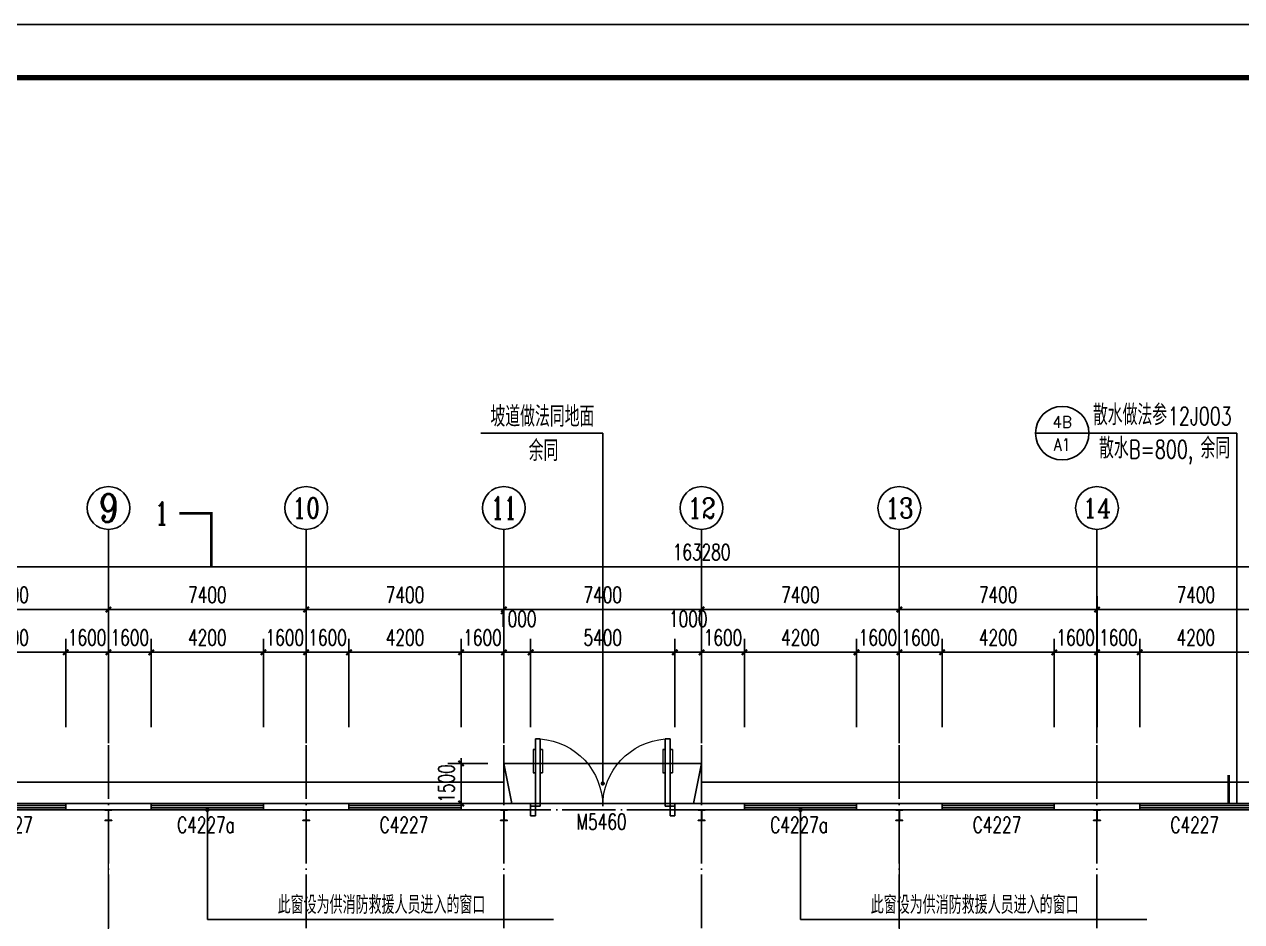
# Model space of a CAD drawing. Extents: x 13276711 to 13543385, y -848943 to -68012.
# Drawn here: x 13402435 to 13447999, y -233824 to -200243 of the extents above; entities that cross this region are included whole.
import ezdxf
from ezdxf.enums import TextEntityAlignment as Align

# ---------------------------------------------------------------- set-up
doc = ezdxf.new("R2010")
doc.units = 0
doc.header["$LTSCALE"] = 1000
doc.header["$MEASUREMENT"] = 0
doc.linetypes.add('DASH', pattern=[0.35, 0.25, -0.1])
doc.linetypes.add('DOTE', pattern=[2.42, 2, -0.2, 0.02, -0.2])
for name, color, linetype in [('AXIS', 3, 'Continuous'), ('AXIS_TEXT', 7, 'Continuous'), ('COLUMN', 2, 'Continuous'), ('DIM_IDEN', 3, 'Continuous'), ('DIM_LEAD', 3, 'Continuous'), ('DIM_SYMB', 3, 'Continuous'), ('DOTE', 1, 'DOTE'), ('PUB_DIM', 3, 'Continuous'), ('PUB_TEXT', 7, 'Continuous'), ('TK', 4, 'Continuous'), ('WALL-PARAPET', 6, 'Continuous'), ('WINDOW', 4, 'Continuous'), ('WINDOW_TEXT', 7, 'Continuous')]:
    doc.layers.add(name, color=color, linetype=linetype)
doc.styles.add('_TCH_AXIS', font='COMPLEX', dxfattribs={"bigfont": 'GBCBIG'})
doc.styles.add('_TCH_DIM', font='SIMPLEX', dxfattribs={"bigfont": 'GBCBIG'})
doc.styles.add('_TCH_DIM_T3', font='SIMPLEX', dxfattribs={"width": 0.705882, "bigfont": 'GBCBIG'})
doc.styles.add('_TCH_LABEL', font='COMPLEX', dxfattribs={"bigfont": 'GBCBIG'})
doc.styles.add('_TCH_WINDOW', font='SIMPLEX', dxfattribs={"height": 3.5, "bigfont": 'GBCBIG'})
doc.styles.add('COMPLEX', font='COMPLEX')
doc.dimstyles.new('_TCH_ARCH&&200', dxfattribs={"dimtxt": 595, "dimasz": 200, "dimexe": 500, "dimexo": 600, "dimgap": 252.5, "dimtad": 1, "dimdec": 0, "dimzin": 0, "dimdsep": 46, "dimtxsty": '_TCH_DIM_T3', "dimblk": 'ARCHTICK', "dimcen": 0.09, "dimclrt": 7, "dimazin": 2, "dimtfac": 1, "dimtdec": 0, "dimtix": 1, "dimtmove": 2, "dimatfit": 3, "dimfxl": 0, "dimtolj": 1, "dimtzin": 0, "dimarcsym": 0})

# ---------------------------------------------------------------- blocks, each defined once
blk = doc.blocks.new('A$C797E1D2B')
at = {"layer": 'COLUMN'}
h = blk.add_hatch(color=256, dxfattribs=at)
h.paths.add_polyline_path([(125, 400), (250, 400), (250, 388), (130, 388), (130, 200), (125, 200)])
h.paths.add_polyline_path([(0, 400), (125, 400), (125, 200), (120, 200), (120, 388), (0, 388)])
h.paths.add_polyline_path([(0, 12), (120, 12), (120, 200), (125, 200), (125, 0), (0, 0)])
h.paths.add_polyline_path([(125, 200), (130, 200), (130, 12), (250, 12), (250, 0), (125, 0)])
blk.add_lwpolyline([(250, 0), (250, 12), (130, 12), (130, 388), (250, 388), (250, 400), (0, 400), (0, 388), (120, 388), (120, 12), (0, 12), (0, 0)], close=True, dxfattribs=at)
blk = doc.blocks.new('GeYuanFrame_27736213', base_point=(20.09, 4.53))
at = {"layer": 'TK'}
blk.add_lwpolyline([(20.09, 4.53), (20.09, 598.53), (1071.09, 598.53), (1071.09, 4.53)], close=True, dxfattribs=at)
at = {"layer": 'TK', "const_width": 1}
blk.add_lwpolyline([(45.09, 588.53), (1061.09, 588.53), (1061.09, 14.53), (45.09, 14.53)], close=True, dxfattribs=at)
blk = doc.blocks.new('$DorLib2D$00000011')
for p, q in [((-0.4667, 0.4709), (-0.4667, -0.0625)), ((-0.4667, 0.4709), (-0.4333, 0.4709)), ((-0.4333, 0.4709), (-0.4333, 0.0042)), ((0.4333, 0.4709), (0.4333, 0.0042)), ((0.4667, 0.4709), (0.4333, 0.4709)), ((0.4667, 0.4709), (0.4667, -0.0625)), ((-0.4833, 0.3962), (-0.4667, 0.3962)), ((-0.4167, 0.3962), (-0.4333, 0.3962)), ((0.4167, 0.3962), (0.4333, 0.3962)), ((0.4833, 0.3962), (0.4667, 0.3962)), ((-0.4833, 0.2346), (-0.4667, 0.2346)), ((-0.4167, 0.2346), (-0.4333, 0.2346)), ((0.4167, 0.2346), (0.4333, 0.2346)), ((0.4833, 0.2346), (0.4667, 0.2346)), ((-0.5, 0.0042), (-0.4333, 0.0042)), ((-0.5, 0.0042), (-0.5, -0.0625)), ((0.5, 0.0042), (0.4333, 0.0042)), ((0.5, 0.0042), (0.5, -0.0625)), ((-0.5, -0.0625), (-0.4667, -0.0625)), ((0.5, -0.0625), (0.4667, -0.0625))]:
    blk.add_line(p, q)
at = {"lineweight": 13}
for p, q in [((-0.4833, 0.3962), (-0.4833, 0.2346)), ((-0.4167, 0.3962), (-0.4167, 0.2346)), ((0.4167, 0.3962), (0.4167, 0.2346)), ((0.4833, 0.3962), (0.4833, 0.2346))]:
    blk.add_line(p, q, dxfattribs=at)
for centre, start, end in [((-0.4667, 0.0042), 0, 85.90396), ((0.4667, 0.0042), 94.09604, 180)]:
    blk.add_arc(centre, 0.4667, start, end, dxfattribs=at)
blk = doc.blocks.new('$TCHSYS$WIN2D')
for p, q in [((-0.5, 0.5), (0.5, 0.5)), ((-0.5, 0.5), (-0.5, -0.5)), ((0.5, 0.5), (0.5, -0.5)), ((0.5, 0.167), (-0.5, 0.167)), ((0.5, -0.167), (-0.5, -0.167)), ((-0.5, -0.5), (0.5, -0.5))]:
    blk.add_line(p, q)
blk = doc.blocks.new('_AXISO')
blk.add_circle((0, 0), 0.5)
at = {"layer": 'AXIS_TEXT', "style": 'COMPLEX', "width": 1.041667}
blk.add_attdef('A', text='', height=0.56, dxfattribs=at).set_placement((-0.25, -0.28), (0.25, -0.28), align=Align.FIT)
blk = doc.blocks.new('_ArchTick')
at = {"color": 0, "linetype": 'ByBlock', "const_width": 0.4}
blk.add_lwpolyline([(-0.5, -0.5), (0.5, 0.5)], dxfattribs=at)
blk = doc.blocks.new('*D97')
at = {"layer": 'AXIS', "color": 0, "lineweight": -2}
for p, q in [((13346145, -226543), (13346145, -220043)), ((13509425, -226543), (13509425, -220043)), ((13346145, -220543), (13509425, -220543))]:
    blk.add_line(p, q, dxfattribs=at)
at = {"layer": 'Defpoints', "color": 0}
for p in [(13509425, -220543), (13346145, -227143), (13509425, -227143)]:
    blk.add_point(p, dxfattribs=at)
at = {"layer": 'AXIS', "color": 0, "lineweight": -2, "xscale": 200, "yscale": 200, "zscale": 200, "rotation": 180}
blk.add_blockref('_ArchTick', (13346145, -220543), dxfattribs=at)
at = {"layer": 'AXIS', "color": 0, "lineweight": -2, "xscale": 200, "yscale": 200, "zscale": 200}
blk.add_blockref('_ArchTick', (13509425, -220543), dxfattribs=at)
at = {"layer": 'AXIS', "color": 7, "insert": (13427785, -219993), "char_height": 595, "attachment_point": 5, "style": '_TCH_DIM_T3'}
blk.add_mtext('\\A1;163280', dxfattribs=at)
blk = doc.blocks.new('*D106')
at = {"layer": 'AXIS', "color": 0, "lineweight": -2}
for p, q in [((13398185, -226543), (13398185, -221643)), ((13405585, -226543), (13405585, -221643)), ((13398185, -222143), (13405585, -222143))]:
    blk.add_line(p, q, dxfattribs=at)
at = {"layer": 'Defpoints', "color": 0}
for p in [(13405585, -222143), (13398185, -227143), (13405585, -227143)]:
    blk.add_point(p, dxfattribs=at)
at = {"layer": 'AXIS', "color": 0, "lineweight": -2, "xscale": 200, "yscale": 200, "zscale": 200, "rotation": 180}
blk.add_blockref('_ArchTick', (13398185, -222143), dxfattribs=at)
at = {"layer": 'AXIS', "color": 0, "lineweight": -2, "xscale": 200, "yscale": 200, "zscale": 200}
blk.add_blockref('_ArchTick', (13405585, -222143), dxfattribs=at)
at = {"layer": 'AXIS', "color": 7, "insert": (13401885, -221593), "char_height": 595, "attachment_point": 5, "style": '_TCH_DIM_T3'}
blk.add_mtext('\\A1;7400', dxfattribs=at)
blk = doc.blocks.new('*D107')
at = {"layer": 'AXIS', "color": 0, "lineweight": -2}
for p, q in [((13405585, -226543), (13405585, -221643)), ((13412985, -226543), (13412985, -221643)), ((13405585, -222143), (13412985, -222143))]:
    blk.add_line(p, q, dxfattribs=at)
at = {"layer": 'Defpoints', "color": 0}
for p in [(13412985, -222143), (13405585, -227143), (13412985, -227143)]:
    blk.add_point(p, dxfattribs=at)
at = {"layer": 'AXIS', "color": 0, "lineweight": -2, "xscale": 200, "yscale": 200, "zscale": 200, "rotation": 180}
blk.add_blockref('_ArchTick', (13405585, -222143), dxfattribs=at)
at = {"layer": 'AXIS', "color": 0, "lineweight": -2, "xscale": 200, "yscale": 200, "zscale": 200}
blk.add_blockref('_ArchTick', (13412985, -222143), dxfattribs=at)
at = {"layer": 'AXIS', "color": 7, "insert": (13409285, -221593), "char_height": 595, "attachment_point": 5, "style": '_TCH_DIM_T3'}
blk.add_mtext('\\A1;7400', dxfattribs=at)
blk = doc.blocks.new('*D108')
at = {"layer": 'AXIS', "color": 0, "lineweight": -2}
for p, q in [((13412985, -226543), (13412985, -221643)), ((13420385, -226543), (13420385, -221643)), ((13412985, -222143), (13420385, -222143))]:
    blk.add_line(p, q, dxfattribs=at)
at = {"layer": 'Defpoints', "color": 0}
for p in [(13420385, -222143), (13412985, -227143), (13420385, -227143)]:
    blk.add_point(p, dxfattribs=at)
at = {"layer": 'AXIS', "color": 0, "lineweight": -2, "xscale": 200, "yscale": 200, "zscale": 200, "rotation": 180}
blk.add_blockref('_ArchTick', (13412985, -222143), dxfattribs=at)
at = {"layer": 'AXIS', "color": 0, "lineweight": -2, "xscale": 200, "yscale": 200, "zscale": 200}
blk.add_blockref('_ArchTick', (13420385, -222143), dxfattribs=at)
at = {"layer": 'AXIS', "color": 7, "insert": (13416685, -221593), "char_height": 595, "attachment_point": 5, "style": '_TCH_DIM_T3'}
blk.add_mtext('\\A1;7400', dxfattribs=at)
blk = doc.blocks.new('*D109')
at = {"layer": 'AXIS', "color": 0, "lineweight": -2}
for p, q in [((13420385, -226543), (13420385, -221643)), ((13427785, -226543), (13427785, -221643)), ((13420385, -222143), (13427785, -222143))]:
    blk.add_line(p, q, dxfattribs=at)
at = {"layer": 'Defpoints', "color": 0}
for p in [(13427785, -222143), (13420385, -227143), (13427785, -227143)]:
    blk.add_point(p, dxfattribs=at)
at = {"layer": 'AXIS', "color": 0, "lineweight": -2, "xscale": 200, "yscale": 200, "zscale": 200, "rotation": 180}
blk.add_blockref('_ArchTick', (13420385, -222143), dxfattribs=at)
at = {"layer": 'AXIS', "color": 0, "lineweight": -2, "xscale": 200, "yscale": 200, "zscale": 200}
blk.add_blockref('_ArchTick', (13427785, -222143), dxfattribs=at)
at = {"layer": 'AXIS', "color": 7, "insert": (13424085, -221593), "char_height": 595, "attachment_point": 5, "style": '_TCH_DIM_T3'}
blk.add_mtext('\\A1;7400', dxfattribs=at)
blk = doc.blocks.new('*D110')
at = {"layer": 'AXIS', "color": 0, "lineweight": -2}
for p, q in [((13427785, -226543), (13427785, -221643)), ((13435185, -226543), (13435185, -221643)), ((13427785, -222143), (13435185, -222143))]:
    blk.add_line(p, q, dxfattribs=at)
at = {"layer": 'Defpoints', "color": 0}
for p in [(13435185, -222143), (13427785, -227143), (13435185, -227143)]:
    blk.add_point(p, dxfattribs=at)
at = {"layer": 'AXIS', "color": 0, "lineweight": -2, "xscale": 200, "yscale": 200, "zscale": 200, "rotation": 180}
blk.add_blockref('_ArchTick', (13427785, -222143), dxfattribs=at)
at = {"layer": 'AXIS', "color": 0, "lineweight": -2, "xscale": 200, "yscale": 200, "zscale": 200}
blk.add_blockref('_ArchTick', (13435185, -222143), dxfattribs=at)
at = {"layer": 'AXIS', "color": 7, "insert": (13431485, -221593), "char_height": 595, "attachment_point": 5, "style": '_TCH_DIM_T3'}
blk.add_mtext('\\A1;7400', dxfattribs=at)
blk = doc.blocks.new('*D111')
at = {"layer": 'AXIS', "color": 0, "lineweight": -2}
for p, q in [((13435185, -226543), (13435185, -221643)), ((13442585, -226543), (13442585, -221643)), ((13435185, -222143), (13442585, -222143))]:
    blk.add_line(p, q, dxfattribs=at)
at = {"layer": 'Defpoints', "color": 0}
for p in [(13442585, -222143), (13435185, -227143), (13442585, -227143)]:
    blk.add_point(p, dxfattribs=at)
at = {"layer": 'AXIS', "color": 0, "lineweight": -2, "xscale": 200, "yscale": 200, "zscale": 200, "rotation": 180}
blk.add_blockref('_ArchTick', (13435185, -222143), dxfattribs=at)
at = {"layer": 'AXIS', "color": 0, "lineweight": -2, "xscale": 200, "yscale": 200, "zscale": 200}
blk.add_blockref('_ArchTick', (13442585, -222143), dxfattribs=at)
at = {"layer": 'AXIS', "color": 7, "insert": (13438885, -221593), "char_height": 595, "attachment_point": 5, "style": '_TCH_DIM_T3'}
blk.add_mtext('\\A1;7400', dxfattribs=at)
blk = doc.blocks.new('*D112')
at = {"layer": 'AXIS', "color": 0, "lineweight": -2}
for p, q in [((13442585, -226543), (13442585, -221643)), ((13449985, -226543), (13449985, -221643)), ((13442585, -222143), (13449985, -222143))]:
    blk.add_line(p, q, dxfattribs=at)
at = {"layer": 'Defpoints', "color": 0}
for p in [(13449985, -222143), (13442585, -227143), (13449985, -227143)]:
    blk.add_point(p, dxfattribs=at)
at = {"layer": 'AXIS', "color": 0, "lineweight": -2, "xscale": 200, "yscale": 200, "zscale": 200, "rotation": 180}
blk.add_blockref('_ArchTick', (13442585, -222143), dxfattribs=at)
at = {"layer": 'AXIS', "color": 0, "lineweight": -2, "xscale": 200, "yscale": 200, "zscale": 200}
blk.add_blockref('_ArchTick', (13449985, -222143), dxfattribs=at)
at = {"layer": 'AXIS', "color": 7, "insert": (13446285, -221593), "char_height": 595, "attachment_point": 5, "style": '_TCH_DIM_T3'}
blk.add_mtext('\\A1;7400', dxfattribs=at)
blk = doc.blocks.new('*D439')
at = {"layer": 'Defpoints', "color": 0}
for p in [(13403985, -223743), (13399785, -227143), (13403985, -227143)]:
    blk.add_point(p, dxfattribs=at)
at = {"layer": 'PUB_DIM', "color": 0, "lineweight": -2}
for p, q in [((13399785, -226543), (13399785, -223243)), ((13403985, -226543), (13403985, -223243)), ((13399785, -223743), (13403985, -223743))]:
    blk.add_line(p, q, dxfattribs=at)
at = {"layer": 'PUB_DIM', "color": 0, "lineweight": -2, "xscale": 200, "yscale": 200, "zscale": 200, "rotation": 180}
blk.add_blockref('_ArchTick', (13399785, -223743), dxfattribs=at)
at = {"layer": 'PUB_DIM', "color": 0, "lineweight": -2, "xscale": 200, "yscale": 200, "zscale": 200}
blk.add_blockref('_ArchTick', (13403985, -223743), dxfattribs=at)
at = {"layer": 'PUB_DIM', "color": 7, "insert": (13401885, -223193), "char_height": 595, "attachment_point": 5, "style": '_TCH_DIM_T3'}
blk.add_mtext('\\A1;4200', dxfattribs=at)
blk = doc.blocks.new('*D440')
at = {"layer": 'Defpoints', "color": 0}
for p in [(13405585, -223743), (13403985, -227143), (13405585, -227143)]:
    blk.add_point(p, dxfattribs=at)
at = {"layer": 'PUB_DIM', "color": 0, "lineweight": -2}
for p, q in [((13403985, -226543), (13403985, -223243)), ((13405585, -226543), (13405585, -223243)), ((13403985, -223743), (13403785, -223743)), ((13403985, -223743), (13405585, -223743)), ((13405585, -223743), (13405785, -223743))]:
    blk.add_line(p, q, dxfattribs=at)
at = {"layer": 'PUB_DIM', "color": 0, "lineweight": -2, "xscale": 200, "yscale": 200, "zscale": 200}
blk.add_blockref('_ArchTick', (13403985, -223743), dxfattribs=at)
at = {"layer": 'PUB_DIM', "color": 0, "lineweight": -2, "xscale": 200, "yscale": 200, "zscale": 200, "rotation": 180}
blk.add_blockref('_ArchTick', (13405585, -223743), dxfattribs=at)
at = {"layer": 'PUB_DIM', "color": 7, "insert": (13404785, -223193), "char_height": 595, "attachment_point": 5, "style": '_TCH_DIM_T3'}
blk.add_mtext('\\A1;1600', dxfattribs=at)
blk = doc.blocks.new('*D441')
at = {"layer": 'Defpoints', "color": 0}
for p in [(13407185, -223743), (13405585, -227143), (13407185, -227143)]:
    blk.add_point(p, dxfattribs=at)
at = {"layer": 'PUB_DIM', "color": 0, "lineweight": -2}
for p, q in [((13405585, -226543), (13405585, -223243)), ((13407185, -226543), (13407185, -223243)), ((13405585, -223743), (13405385, -223743)), ((13405585, -223743), (13407185, -223743)), ((13407185, -223743), (13407385, -223743))]:
    blk.add_line(p, q, dxfattribs=at)
at = {"layer": 'PUB_DIM', "color": 0, "lineweight": -2, "xscale": 200, "yscale": 200, "zscale": 200}
blk.add_blockref('_ArchTick', (13405585, -223743), dxfattribs=at)
at = {"layer": 'PUB_DIM', "color": 0, "lineweight": -2, "xscale": 200, "yscale": 200, "zscale": 200, "rotation": 180}
blk.add_blockref('_ArchTick', (13407185, -223743), dxfattribs=at)
at = {"layer": 'PUB_DIM', "color": 7, "insert": (13406385, -223193), "char_height": 595, "attachment_point": 5, "style": '_TCH_DIM_T3'}
blk.add_mtext('\\A1;1600', dxfattribs=at)
blk = doc.blocks.new('*D442')
at = {"layer": 'Defpoints', "color": 0}
for p in [(13411385, -223743), (13407185, -227143), (13411385, -227143)]:
    blk.add_point(p, dxfattribs=at)
at = {"layer": 'PUB_DIM', "color": 0, "lineweight": -2}
for p, q in [((13407185, -226543), (13407185, -223243)), ((13411385, -226543), (13411385, -223243)), ((13407185, -223743), (13411385, -223743))]:
    blk.add_line(p, q, dxfattribs=at)
at = {"layer": 'PUB_DIM', "color": 0, "lineweight": -2, "xscale": 200, "yscale": 200, "zscale": 200, "rotation": 180}
blk.add_blockref('_ArchTick', (13407185, -223743), dxfattribs=at)
at = {"layer": 'PUB_DIM', "color": 0, "lineweight": -2, "xscale": 200, "yscale": 200, "zscale": 200}
blk.add_blockref('_ArchTick', (13411385, -223743), dxfattribs=at)
at = {"layer": 'PUB_DIM', "color": 7, "insert": (13409285, -223193), "char_height": 595, "attachment_point": 5, "style": '_TCH_DIM_T3'}
blk.add_mtext('\\A1;4200', dxfattribs=at)
blk = doc.blocks.new('*D443')
at = {"layer": 'Defpoints', "color": 0}
for p in [(13412985, -223743), (13411385, -227143), (13412985, -227143)]:
    blk.add_point(p, dxfattribs=at)
at = {"layer": 'PUB_DIM', "color": 0, "lineweight": -2}
for p, q in [((13411385, -226543), (13411385, -223243)), ((13412985, -226543), (13412985, -223243)), ((13411385, -223743), (13411185, -223743)), ((13411385, -223743), (13412985, -223743)), ((13412985, -223743), (13413185, -223743))]:
    blk.add_line(p, q, dxfattribs=at)
at = {"layer": 'PUB_DIM', "color": 0, "lineweight": -2, "xscale": 200, "yscale": 200, "zscale": 200}
blk.add_blockref('_ArchTick', (13411385, -223743), dxfattribs=at)
at = {"layer": 'PUB_DIM', "color": 0, "lineweight": -2, "xscale": 200, "yscale": 200, "zscale": 200, "rotation": 180}
blk.add_blockref('_ArchTick', (13412985, -223743), dxfattribs=at)
at = {"layer": 'PUB_DIM', "color": 7, "insert": (13412185, -223193), "char_height": 595, "attachment_point": 5, "style": '_TCH_DIM_T3'}
blk.add_mtext('\\A1;1600', dxfattribs=at)
blk = doc.blocks.new('*D444')
at = {"layer": 'Defpoints', "color": 0}
for p in [(13414585, -223743), (13412985, -227143), (13414585, -227143)]:
    blk.add_point(p, dxfattribs=at)
at = {"layer": 'PUB_DIM', "color": 0, "lineweight": -2}
for p, q in [((13412985, -226543), (13412985, -223243)), ((13414585, -226543), (13414585, -223243)), ((13412985, -223743), (13412785, -223743)), ((13412985, -223743), (13414585, -223743)), ((13414585, -223743), (13414785, -223743))]:
    blk.add_line(p, q, dxfattribs=at)
at = {"layer": 'PUB_DIM', "color": 0, "lineweight": -2, "xscale": 200, "yscale": 200, "zscale": 200}
blk.add_blockref('_ArchTick', (13412985, -223743), dxfattribs=at)
at = {"layer": 'PUB_DIM', "color": 0, "lineweight": -2, "xscale": 200, "yscale": 200, "zscale": 200, "rotation": 180}
blk.add_blockref('_ArchTick', (13414585, -223743), dxfattribs=at)
at = {"layer": 'PUB_DIM', "color": 7, "insert": (13413785, -223193), "char_height": 595, "attachment_point": 5, "style": '_TCH_DIM_T3'}
blk.add_mtext('\\A1;1600', dxfattribs=at)
blk = doc.blocks.new('*D445')
at = {"layer": 'Defpoints', "color": 0}
for p in [(13418785, -223743), (13414585, -227143), (13418785, -227143)]:
    blk.add_point(p, dxfattribs=at)
at = {"layer": 'PUB_DIM', "color": 0, "lineweight": -2}
for p, q in [((13414585, -226543), (13414585, -223243)), ((13418785, -226543), (13418785, -223243)), ((13414585, -223743), (13418785, -223743))]:
    blk.add_line(p, q, dxfattribs=at)
at = {"layer": 'PUB_DIM', "color": 0, "lineweight": -2, "xscale": 200, "yscale": 200, "zscale": 200, "rotation": 180}
blk.add_blockref('_ArchTick', (13414585, -223743), dxfattribs=at)
at = {"layer": 'PUB_DIM', "color": 0, "lineweight": -2, "xscale": 200, "yscale": 200, "zscale": 200}
blk.add_blockref('_ArchTick', (13418785, -223743), dxfattribs=at)
at = {"layer": 'PUB_DIM', "color": 7, "insert": (13416685, -223193), "char_height": 595, "attachment_point": 5, "style": '_TCH_DIM_T3'}
blk.add_mtext('\\A1;4200', dxfattribs=at)
blk = doc.blocks.new('*D446')
at = {"layer": 'Defpoints', "color": 0}
for p in [(13420385, -223743), (13418785, -227143), (13420385, -227143)]:
    blk.add_point(p, dxfattribs=at)
at = {"layer": 'PUB_DIM', "color": 0, "lineweight": -2}
for p, q in [((13418785, -226543), (13418785, -223243)), ((13420385, -226543), (13420385, -223243)), ((13418785, -223743), (13418585, -223743)), ((13418785, -223743), (13420385, -223743)), ((13420385, -223743), (13420585, -223743))]:
    blk.add_line(p, q, dxfattribs=at)
at = {"layer": 'PUB_DIM', "color": 0, "lineweight": -2, "xscale": 200, "yscale": 200, "zscale": 200}
blk.add_blockref('_ArchTick', (13418785, -223743), dxfattribs=at)
at = {"layer": 'PUB_DIM', "color": 0, "lineweight": -2, "xscale": 200, "yscale": 200, "zscale": 200, "rotation": 180}
blk.add_blockref('_ArchTick', (13420385, -223743), dxfattribs=at)
at = {"layer": 'PUB_DIM', "color": 7, "insert": (13419585, -223193), "char_height": 595, "attachment_point": 5, "style": '_TCH_DIM_T3'}
blk.add_mtext('\\A1;1600', dxfattribs=at)
blk = doc.blocks.new('*D447')
at = {"layer": 'Defpoints', "color": 0}
for p in [(13421385, -223743), (13420385, -227143), (13421385, -227143)]:
    blk.add_point(p, dxfattribs=at)
at = {"layer": 'PUB_DIM', "color": 0, "lineweight": -2}
for p, q in [((13420385, -226543), (13420385, -223243)), ((13421385, -226543), (13421385, -223243)), ((13420385, -223743), (13421385, -223743))]:
    blk.add_line(p, q, dxfattribs=at)
at = {"layer": 'PUB_DIM', "color": 0, "lineweight": -2, "xscale": 200, "yscale": 200, "zscale": 200, "rotation": 180}
blk.add_blockref('_ArchTick', (13420385, -223743), dxfattribs=at)
at = {"layer": 'PUB_DIM', "color": 0, "lineweight": -2, "xscale": 200, "yscale": 200, "zscale": 200}
blk.add_blockref('_ArchTick', (13421385, -223743), dxfattribs=at)
at = {"layer": 'PUB_DIM', "color": 7, "insert": (13420885, -222493), "char_height": 595, "attachment_point": 5, "style": '_TCH_DIM_T3'}
blk.add_mtext('\\A1;1000', dxfattribs=at)
blk = doc.blocks.new('*D448')
at = {"layer": 'Defpoints', "color": 0}
for p in [(13426785, -223743), (13421385, -227143), (13426785, -227143)]:
    blk.add_point(p, dxfattribs=at)
at = {"layer": 'PUB_DIM', "color": 0, "lineweight": -2}
for p, q in [((13421385, -226543), (13421385, -223243)), ((13426785, -226543), (13426785, -223243)), ((13421385, -223743), (13426785, -223743))]:
    blk.add_line(p, q, dxfattribs=at)
at = {"layer": 'PUB_DIM', "color": 0, "lineweight": -2, "xscale": 200, "yscale": 200, "zscale": 200, "rotation": 180}
blk.add_blockref('_ArchTick', (13421385, -223743), dxfattribs=at)
at = {"layer": 'PUB_DIM', "color": 0, "lineweight": -2, "xscale": 200, "yscale": 200, "zscale": 200}
blk.add_blockref('_ArchTick', (13426785, -223743), dxfattribs=at)
at = {"layer": 'PUB_DIM', "color": 7, "insert": (13424085, -223193), "char_height": 595, "attachment_point": 5, "style": '_TCH_DIM_T3'}
blk.add_mtext('\\A1;5400', dxfattribs=at)
blk = doc.blocks.new('*D449')
at = {"layer": 'Defpoints', "color": 0}
for p in [(13427785, -223743), (13426785, -227143), (13427785, -227143)]:
    blk.add_point(p, dxfattribs=at)
at = {"layer": 'PUB_DIM', "color": 0, "lineweight": -2}
for p, q in [((13426785, -226543), (13426785, -223243)), ((13427785, -226543), (13427785, -223243)), ((13426785, -223743), (13427785, -223743))]:
    blk.add_line(p, q, dxfattribs=at)
at = {"layer": 'PUB_DIM', "color": 0, "lineweight": -2, "xscale": 200, "yscale": 200, "zscale": 200, "rotation": 180}
blk.add_blockref('_ArchTick', (13426785, -223743), dxfattribs=at)
at = {"layer": 'PUB_DIM', "color": 0, "lineweight": -2, "xscale": 200, "yscale": 200, "zscale": 200}
blk.add_blockref('_ArchTick', (13427785, -223743), dxfattribs=at)
at = {"layer": 'PUB_DIM', "color": 7, "insert": (13427285, -222493), "char_height": 595, "attachment_point": 5, "style": '_TCH_DIM_T3'}
blk.add_mtext('\\A1;1000', dxfattribs=at)
blk = doc.blocks.new('*D450')
at = {"layer": 'Defpoints', "color": 0}
for p in [(13429385, -223743), (13427785, -227143), (13429385, -227143)]:
    blk.add_point(p, dxfattribs=at)
at = {"layer": 'PUB_DIM', "color": 0, "lineweight": -2}
for p, q in [((13427785, -226543), (13427785, -223243)), ((13429385, -226543), (13429385, -223243)), ((13427785, -223743), (13427585, -223743)), ((13427785, -223743), (13429385, -223743)), ((13429385, -223743), (13429585, -223743))]:
    blk.add_line(p, q, dxfattribs=at)
at = {"layer": 'PUB_DIM', "color": 0, "lineweight": -2, "xscale": 200, "yscale": 200, "zscale": 200}
blk.add_blockref('_ArchTick', (13427785, -223743), dxfattribs=at)
at = {"layer": 'PUB_DIM', "color": 0, "lineweight": -2, "xscale": 200, "yscale": 200, "zscale": 200, "rotation": 180}
blk.add_blockref('_ArchTick', (13429385, -223743), dxfattribs=at)
at = {"layer": 'PUB_DIM', "color": 7, "insert": (13428585, -223193), "char_height": 595, "attachment_point": 5, "style": '_TCH_DIM_T3'}
blk.add_mtext('\\A1;1600', dxfattribs=at)
blk = doc.blocks.new('*D451')
at = {"layer": 'Defpoints', "color": 0}
for p in [(13433585, -223743), (13429385, -227143), (13433585, -227143)]:
    blk.add_point(p, dxfattribs=at)
at = {"layer": 'PUB_DIM', "color": 0, "lineweight": -2}
for p, q in [((13429385, -226543), (13429385, -223243)), ((13433585, -226543), (13433585, -223243)), ((13429385, -223743), (13433585, -223743))]:
    blk.add_line(p, q, dxfattribs=at)
at = {"layer": 'PUB_DIM', "color": 0, "lineweight": -2, "xscale": 200, "yscale": 200, "zscale": 200, "rotation": 180}
blk.add_blockref('_ArchTick', (13429385, -223743), dxfattribs=at)
at = {"layer": 'PUB_DIM', "color": 0, "lineweight": -2, "xscale": 200, "yscale": 200, "zscale": 200}
blk.add_blockref('_ArchTick', (13433585, -223743), dxfattribs=at)
at = {"layer": 'PUB_DIM', "color": 7, "insert": (13431485, -223193), "char_height": 595, "attachment_point": 5, "style": '_TCH_DIM_T3'}
blk.add_mtext('\\A1;4200', dxfattribs=at)
blk = doc.blocks.new('*D452')
at = {"layer": 'Defpoints', "color": 0}
for p in [(13435185, -223743), (13433585, -227143), (13435185, -227143)]:
    blk.add_point(p, dxfattribs=at)
at = {"layer": 'PUB_DIM', "color": 0, "lineweight": -2}
for p, q in [((13433585, -226543), (13433585, -223243)), ((13435185, -226543), (13435185, -223243)), ((13433585, -223743), (13433385, -223743)), ((13433585, -223743), (13435185, -223743)), ((13435185, -223743), (13435385, -223743))]:
    blk.add_line(p, q, dxfattribs=at)
at = {"layer": 'PUB_DIM', "color": 0, "lineweight": -2, "xscale": 200, "yscale": 200, "zscale": 200}
blk.add_blockref('_ArchTick', (13433585, -223743), dxfattribs=at)
at = {"layer": 'PUB_DIM', "color": 0, "lineweight": -2, "xscale": 200, "yscale": 200, "zscale": 200, "rotation": 180}
blk.add_blockref('_ArchTick', (13435185, -223743), dxfattribs=at)
at = {"layer": 'PUB_DIM', "color": 7, "insert": (13434385, -223193), "char_height": 595, "attachment_point": 5, "style": '_TCH_DIM_T3'}
blk.add_mtext('\\A1;1600', dxfattribs=at)
blk = doc.blocks.new('*D453')
at = {"layer": 'Defpoints', "color": 0}
for p in [(13436785, -223743), (13435185, -227143), (13436785, -227143)]:
    blk.add_point(p, dxfattribs=at)
at = {"layer": 'PUB_DIM', "color": 0, "lineweight": -2}
for p, q in [((13435185, -226543), (13435185, -223243)), ((13436785, -226543), (13436785, -223243)), ((13435185, -223743), (13434985, -223743)), ((13435185, -223743), (13436785, -223743)), ((13436785, -223743), (13436985, -223743))]:
    blk.add_line(p, q, dxfattribs=at)
at = {"layer": 'PUB_DIM', "color": 0, "lineweight": -2, "xscale": 200, "yscale": 200, "zscale": 200}
blk.add_blockref('_ArchTick', (13435185, -223743), dxfattribs=at)
at = {"layer": 'PUB_DIM', "color": 0, "lineweight": -2, "xscale": 200, "yscale": 200, "zscale": 200, "rotation": 180}
blk.add_blockref('_ArchTick', (13436785, -223743), dxfattribs=at)
at = {"layer": 'PUB_DIM', "color": 7, "insert": (13435985, -223193), "char_height": 595, "attachment_point": 5, "style": '_TCH_DIM_T3'}
blk.add_mtext('\\A1;1600', dxfattribs=at)
blk = doc.blocks.new('*D454')
at = {"layer": 'Defpoints', "color": 0}
for p in [(13440985, -223743), (13436785, -227143), (13440985, -227143)]:
    blk.add_point(p, dxfattribs=at)
at = {"layer": 'PUB_DIM', "color": 0, "lineweight": -2}
for p, q in [((13436785, -226543), (13436785, -223243)), ((13440985, -226543), (13440985, -223243)), ((13436785, -223743), (13440985, -223743))]:
    blk.add_line(p, q, dxfattribs=at)
at = {"layer": 'PUB_DIM', "color": 0, "lineweight": -2, "xscale": 200, "yscale": 200, "zscale": 200, "rotation": 180}
blk.add_blockref('_ArchTick', (13436785, -223743), dxfattribs=at)
at = {"layer": 'PUB_DIM', "color": 0, "lineweight": -2, "xscale": 200, "yscale": 200, "zscale": 200}
blk.add_blockref('_ArchTick', (13440985, -223743), dxfattribs=at)
at = {"layer": 'PUB_DIM', "color": 7, "insert": (13438885, -223193), "char_height": 595, "attachment_point": 5, "style": '_TCH_DIM_T3'}
blk.add_mtext('\\A1;4200', dxfattribs=at)
blk = doc.blocks.new('*D455')
at = {"layer": 'Defpoints', "color": 0}
for p in [(13442585, -223743), (13440985, -227143), (13442585, -227143)]:
    blk.add_point(p, dxfattribs=at)
at = {"layer": 'PUB_DIM', "color": 0, "lineweight": -2}
for p, q in [((13440985, -226543), (13440985, -223243)), ((13442585, -226543), (13442585, -223243)), ((13440985, -223743), (13440785, -223743)), ((13440985, -223743), (13442585, -223743)), ((13442585, -223743), (13442785, -223743))]:
    blk.add_line(p, q, dxfattribs=at)
at = {"layer": 'PUB_DIM', "color": 0, "lineweight": -2, "xscale": 200, "yscale": 200, "zscale": 200}
blk.add_blockref('_ArchTick', (13440985, -223743), dxfattribs=at)
at = {"layer": 'PUB_DIM', "color": 0, "lineweight": -2, "xscale": 200, "yscale": 200, "zscale": 200, "rotation": 180}
blk.add_blockref('_ArchTick', (13442585, -223743), dxfattribs=at)
at = {"layer": 'PUB_DIM', "color": 7, "insert": (13441785, -223193), "char_height": 595, "attachment_point": 5, "style": '_TCH_DIM_T3'}
blk.add_mtext('\\A1;1600', dxfattribs=at)
blk = doc.blocks.new('*D456')
at = {"layer": 'Defpoints', "color": 0}
for p in [(13444185, -223743), (13442585, -227143), (13444185, -227143)]:
    blk.add_point(p, dxfattribs=at)
at = {"layer": 'PUB_DIM', "color": 0, "lineweight": -2}
for p, q in [((13442585, -226543), (13442585, -223243)), ((13444185, -226543), (13444185, -223243)), ((13442585, -223743), (13442385, -223743)), ((13442585, -223743), (13444185, -223743)), ((13444185, -223743), (13444385, -223743))]:
    blk.add_line(p, q, dxfattribs=at)
at = {"layer": 'PUB_DIM', "color": 0, "lineweight": -2, "xscale": 200, "yscale": 200, "zscale": 200}
blk.add_blockref('_ArchTick', (13442585, -223743), dxfattribs=at)
at = {"layer": 'PUB_DIM', "color": 0, "lineweight": -2, "xscale": 200, "yscale": 200, "zscale": 200, "rotation": 180}
blk.add_blockref('_ArchTick', (13444185, -223743), dxfattribs=at)
at = {"layer": 'PUB_DIM', "color": 7, "insert": (13443385, -223193), "char_height": 595, "attachment_point": 5, "style": '_TCH_DIM_T3'}
blk.add_mtext('\\A1;1600', dxfattribs=at)
blk = doc.blocks.new('*D457')
at = {"layer": 'Defpoints', "color": 0}
for p in [(13448385, -223743), (13444185, -227143), (13448385, -227143)]:
    blk.add_point(p, dxfattribs=at)
at = {"layer": 'PUB_DIM', "color": 0, "lineweight": -2}
for p, q in [((13444185, -226543), (13444185, -223243)), ((13448385, -226543), (13448385, -223243)), ((13444185, -223743), (13448385, -223743))]:
    blk.add_line(p, q, dxfattribs=at)
at = {"layer": 'PUB_DIM', "color": 0, "lineweight": -2, "xscale": 200, "yscale": 200, "zscale": 200, "rotation": 180}
blk.add_blockref('_ArchTick', (13444185, -223743), dxfattribs=at)
at = {"layer": 'PUB_DIM', "color": 0, "lineweight": -2, "xscale": 200, "yscale": 200, "zscale": 200}
blk.add_blockref('_ArchTick', (13448385, -223743), dxfattribs=at)
at = {"layer": 'PUB_DIM', "color": 7, "insert": (13446285, -223193), "char_height": 595, "attachment_point": 5, "style": '_TCH_DIM_T3'}
blk.add_mtext('\\A1;4200', dxfattribs=at)
blk = doc.blocks.new('*D688')
at = {"layer": 'Defpoints', "color": 0}
for p in [(13418785, -227903), (13420385, -227903), (13420385, -229403)]:
    blk.add_point(p, dxfattribs=at)
at = {"layer": 'PUB_DIM', "color": 0, "lineweight": -2}
for p, q in [((13418785, -227903), (13418785, -227703)), ((13419785, -227903), (13418285, -227903)), ((13418785, -229403), (13418785, -227903)), ((13419785, -229403), (13418285, -229403)), ((13418785, -229403), (13418785, -229603))]:
    blk.add_line(p, q, dxfattribs=at)
at = {"layer": 'PUB_DIM', "color": 0, "lineweight": -2, "xscale": 200, "yscale": 200, "zscale": 200}
for p, rotation in [((13418785, -227903), 270), ((13418785, -229403), 90)]:
    blk.add_blockref('_ArchTick', p, dxfattribs=dict(at, rotation=rotation))
at = {"layer": 'PUB_DIM', "color": 7, "insert": (13418235, -228653), "char_height": 595, "attachment_point": 5, "rotation": 90, "style": '_TCH_DIM_T3'}
blk.add_mtext('\\A1;1500', dxfattribs=at)

msp = doc.modelspace()

# ---------------------------------------------------------------- linework, layer by layer
at = {"ltscale": 0.5}
for p, q in [((13420684.8, -229403.1), (13420384.8, -227903.1)), ((13427784.8, -227903.1), (13427484.8, -229403.1))]:
    msp.add_line(p, q, dxfattribs=at)
for points in [[(13420384.8, -229403.1), (13420384.8, -227903.1), (13427784.8, -227903.1), (13427784.8, -229403.1)], [(13375984.8, -228603.1), (13420384.8, -228603.1)], [(13427784.8, -228603.1), (13479584.8, -228603.1)]]:
    msp.add_lwpolyline(points, dxfattribs=at)
at = {"linetype": 'DASH', "ltscale": 5}
msp.add_lwpolyline([(13405584.8, -289643.1, 50, 50, 0), (13405584.8, -229643.1, 50, 50, 0)], format="xyseb", dxfattribs=at)
at = {"linetype": 'DASH', "ltscale": 5, "const_width": 50}
msp.add_lwpolyline([(13435184.8, -289643.1), (13435184.8, -229643.1)], dxfattribs=at)
at = {"layer": 'AXIS'}
for p, q in [((13405584.8, -227143.1), (13405584.8, -219143.1)), ((13412984.8, -227143.1), (13412984.8, -219143.1)), ((13420384.8, -227143.1), (13420384.8, -219143.1)), ((13427784.8, -227143.1), (13427784.8, -219143.1)), ((13435184.8, -227143.1), (13435184.8, -219143.1)), ((13442584.8, -227143.1), (13442584.8, -219143.1))]:
    msp.add_line(p, q, dxfattribs=at)
at = {"layer": 'DIM_IDEN'}
for p, q in [((13442281.9, -215543.1), (13440281.9, -215543.1)), ((13447813.7, -215543.1), (13442281.9, -215543.1)), ((13447813.7, -229403.1), (13447813.7, -215543.1))]:
    msp.add_line(p, q, dxfattribs=at)
at = {"layer": 'DIM_IDEN', "const_width": 100}
msp.add_lwpolyline([(13447513.7, -229403.1), (13447513.7, -228336.4)], dxfattribs=at)
at = {"layer": 'DIM_IDEN'}
msp.add_circle((13441281.9, -215543.1), 1000, dxfattribs=at)
at = {"layer": 'DIM_LEAD'}
for p, q in [((13424084.8, -215543.1), (13419518.1, -215543.1)), ((13424084.8, -228653.1), (13424084.8, -215543.1)), ((13409284.8, -229643.1), (13409284.8, -233743.1)), ((13431484.8, -229643.1), (13431484.8, -233743.1)), ((13409284.8, -233743.1), (13422246.6, -233743.1)), ((13431484.8, -233743.1), (13444446.6, -233743.1))]:
    msp.add_line(p, q, dxfattribs=at)
at = {"layer": 'DIM_LEAD', "const_width": 80}
for points in [[(13424084.8, -228693.1, 1), (13424084.8, -228613.1, 1)], [(13409284.8, -229603.1, 1), (13409284.8, -229683.1, 1)], [(13431484.8, -229603.1, 1), (13431484.8, -229683.1, 1)]]:
    msp.add_lwpolyline(points, format="xyb", close=True, dxfattribs=at)
at = {"layer": 'DIM_SYMB', "const_width": 100}
msp.add_lwpolyline([(13408232.3, -218543.1), (13409432.3, -218543.1), (13409432.3, -220543.1)], dxfattribs=at)
at = {"layer": 'DOTE'}
for p, q in [((13405584.8, -292143.1), (13405584.8, -227143.1)), ((13412984.8, -292143.1), (13412984.8, -227143.1)), ((13420384.8, -292143.1), (13420384.8, -227143.1)), ((13427784.8, -292143.1), (13427784.8, -227143.1)), ((13435184.8, -292143.1), (13435184.8, -227143.1)), ((13442584.8, -292143.1), (13442584.8, -227143.1)), ((13511684.8, -229643.1), (13343884.8, -229643.1))]:
    msp.add_line(p, q, dxfattribs=at)
at = {"layer": 'WALL-PARAPET'}
for p, q in [((13407184.8, -229403.1), (13403984.8, -229403.1)), ((13403984.8, -229403.1), (13403984.8, -229643.1)), ((13407184.8, -229643.1), (13407184.8, -229403.1)), ((13414584.8, -229403.1), (13411384.8, -229403.1)), ((13411384.8, -229403.1), (13411384.8, -229643.1)), ((13414584.8, -229643.1), (13414584.8, -229403.1)), ((13421384.8, -229403.1), (13418784.8, -229403.1)), ((13418784.8, -229403.1), (13418784.8, -229643.1)), ((13421384.8, -229643.1), (13421384.8, -229403.1)), ((13429384.8, -229403.1), (13426784.8, -229403.1)), ((13426784.8, -229403.1), (13426784.8, -229643.1)), ((13429384.8, -229643.1), (13429384.8, -229403.1)), ((13436784.8, -229403.1), (13433584.8, -229403.1)), ((13433584.8, -229403.1), (13433584.8, -229643.1)), ((13436784.8, -229643.1), (13436784.8, -229403.1)), ((13444184.8, -229403.1), (13440984.8, -229403.1)), ((13440984.8, -229403.1), (13440984.8, -229643.1)), ((13444184.8, -229643.1), (13444184.8, -229403.1)), ((13403984.8, -229643.1), (13407184.8, -229643.1)), ((13411384.8, -229643.1), (13414584.8, -229643.1)), ((13418784.8, -229643.1), (13421384.8, -229643.1)), ((13426784.8, -229643.1), (13429384.8, -229643.1)), ((13433584.8, -229643.1), (13436784.8, -229643.1)), ((13440984.8, -229643.1), (13444184.8, -229643.1))]:
    msp.add_line(p, q, dxfattribs=at)
at = {"layer": 'WINDOW'}
msp.add_line((13426784.8, -229403.1), (13421384.8, -229403.1), dxfattribs=at)

# ---------------------------------------------------------------- block references
at = {"xscale": 200, "yscale": 200, "zscale": 200}
msp.add_blockref('GeYuanFrame_27736213', (13328184.8, -319043.1), dxfattribs=at)
at = {"rotation": 180}
for p in [(13405709.9, -229643.1), (13413109.9, -229643.1), (13420509.9, -229643.1), (13427909.9, -229643.1), (13435309.9, -229643.1), (13442709.9, -229643.1)]:
    msp.add_blockref('A$C797E1D2B', p, dxfattribs=at)
at = {"layer": 'AXIS'}
ref = msp.add_blockref('_AXISO', (13405584.8, -218343.1), dxfattribs=dict(at, xscale=1600, yscale=1600, zscale=1600))
ref.add_attrib('A', '9', dxfattribs={"layer": 'AXIS_TEXT', "ltscale": 0.5, "height": 1065, "style": '_TCH_AXIS'}).set_placement((13405229.8, -218875.6), (13405939.9, -218875.6), align=Align.FIT)
ref = msp.add_blockref('_AXISO', (13412984.8, -218343.1), dxfattribs=dict(at, xscale=1600, yscale=1600, zscale=1600))
ref.add_attrib('A', '10', dxfattribs={"layer": 'AXIS_TEXT', "ltscale": 0.5, "height": 750.73, "style": '_TCH_AXIS'}).set_placement((13412466.5, -218718.4), (13413503.2, -218718.4), align=Align.FIT)
ref = msp.add_blockref('_AXISO', (13420384.8, -218343.1), dxfattribs=dict(at, xscale=1600, yscale=1600, zscale=1600))
ref.add_attrib('A', '11', dxfattribs={"layer": 'AXIS_TEXT', "ltscale": 0.5, "height": 842.89, "style": '_TCH_AXIS'}).set_placement((13419903.2, -218764.5), (13420866.5, -218764.5), align=Align.FIT)
ref = msp.add_blockref('_AXISO', (13427784.8, -218343.1), dxfattribs=dict(at, xscale=1600, yscale=1600, zscale=1600))
ref.add_attrib('A', '12', dxfattribs={"layer": 'AXIS_TEXT', "ltscale": 0.5, "height": 750.73, "style": '_TCH_AXIS'}).set_placement((13427266.5, -218718.4), (13428303.2, -218718.4), align=Align.FIT)
ref = msp.add_blockref('_AXISO', (13435184.8, -218343.1), dxfattribs=dict(at, xscale=1600, yscale=1600, zscale=1600))
ref.add_attrib('A', '13', dxfattribs={"layer": 'AXIS_TEXT', "ltscale": 0.5, "height": 750.73, "style": '_TCH_AXIS'}).set_placement((13434666.5, -218718.4), (13435703.2, -218718.4), align=Align.FIT)
ref = msp.add_blockref('_AXISO', (13442584.8, -218343.1), dxfattribs=dict(at, xscale=1600, yscale=1600, zscale=1600))
ref.add_attrib('A', '14', dxfattribs={"layer": 'AXIS_TEXT', "ltscale": 0.5, "height": 717.89, "style": '_TCH_AXIS'}).set_placement((13442055, -218702), (13443114.7, -218702), align=Align.FIT)
at = {"layer": 'WINDOW'}
ref = msp.add_blockref('$DorLib2D$00000011', (13424084.8, -229523.1), dxfattribs=dict(at, xscale=5400, yscale=-5400, zscale=5400, rotation=180))
ref.add_attrib('A', 'M5460', (13423104.8, -230380.4), dxfattribs={"layer": 'WINDOW_TEXT', "ltscale": 0.5, "height": 595, "style": '_TCH_WINDOW', "width": 0.705882})
ref = msp.add_blockref('$TCHSYS$WIN2D', (13401884.8, -229523.1), dxfattribs=dict(at, xscale=4200, yscale=-240, zscale=4200, rotation=180))
ref.add_attrib('A', 'C4227', (13400934.8, -230500.4), dxfattribs={"layer": 'WINDOW_TEXT', "ltscale": 0.5, "height": 595, "style": '_TCH_WINDOW', "width": 0.705882})
ref = msp.add_blockref('$TCHSYS$WIN2D', (13409284.8, -229523.1), dxfattribs=dict(at, xscale=4200, yscale=-240, zscale=4200, rotation=180))
ref.add_attrib('A', 'C4227a', (13408154.8, -230500.4), dxfattribs={"layer": 'WINDOW_TEXT', "ltscale": 0.5, "height": 595, "style": '_TCH_WINDOW', "width": 0.705882})
ref = msp.add_blockref('$TCHSYS$WIN2D', (13416684.8, -229523.1), dxfattribs=dict(at, xscale=4200, yscale=-240, zscale=4200, rotation=180))
ref.add_attrib('A', 'C4227', (13415734.8, -230500.4), dxfattribs={"layer": 'WINDOW_TEXT', "ltscale": 0.5, "height": 595, "style": '_TCH_WINDOW', "width": 0.705882})
ref = msp.add_blockref('$TCHSYS$WIN2D', (13431484.8, -229523.1), dxfattribs=dict(at, xscale=4200, yscale=-240, zscale=4200, rotation=180))
ref.add_attrib('A', 'C4227a', (13430354.8, -230500.4), dxfattribs={"layer": 'WINDOW_TEXT', "ltscale": 0.5, "height": 595, "style": '_TCH_WINDOW', "width": 0.705882})
ref = msp.add_blockref('$TCHSYS$WIN2D', (13438884.8, -229523.1), dxfattribs=dict(at, xscale=4200, yscale=-240, zscale=4200, rotation=180))
ref.add_attrib('A', 'C4227', (13437934.8, -230500.4), dxfattribs={"layer": 'WINDOW_TEXT', "ltscale": 0.5, "height": 595, "style": '_TCH_WINDOW', "width": 0.705882})
ref = msp.add_blockref('$TCHSYS$WIN2D', (13446284.8, -229523.1), dxfattribs=dict(at, xscale=4200, yscale=-240, zscale=4200, rotation=180))
ref.add_attrib('A', 'C4227', (13445334.8, -230500.4), dxfattribs={"layer": 'WINDOW_TEXT', "ltscale": 0.5, "height": 595, "style": '_TCH_WINDOW', "width": 0.705882})

# ---------------------------------------------------------------- texts
at = {"layer": 'PUB_TEXT', "style": '_TCH_DIM'}
for s, height, p in [('坡道做法同地面', 771.63, (13419882.3, -215303.1)), ('散水做法参', 771.63, (13442432.1, -215243.5)), ('余同', 771.63, (13421312.1, -216583.1)), ('散水', 771.63, (13442659.6, -216489.5)), ('余同', 771.63, (13446457.3, -216489.5)), ('此窗设为供消防救援人员进入的窗口', 675.177, (13411915.7, -233533.1)), ('此窗设为供消防救援人员进入的窗口', 675.177, (13434115.7, -233533.1))]:
    msp.add_text(s, height=height, dxfattribs=at).set_placement(p)
at = {"layer": 'PUB_TEXT', "width": 0.705882}
for s, height, style, p in [('12J003', 680, '_TCH_DIM', (13445240.6, -215243.5)), ('B=800,', 680, '_TCH_DIM', (13443783, -216489.5)), ('1', 850, '_TCH_LABEL', (13407319.3, -218968.1))]:
    msp.add_text(s, height=height, dxfattribs=dict(at, style=style)).set_placement(p)
at = {"layer": 'PUB_TEXT', "style": '_TCH_LABEL'}
for s, height, p, p2 in [('4B', 434.78, (13440919.6, -215344.2), (13441644.3, -215344.2)), ('A1', 466.47, (13440971, -216203.1), (13441592.9, -216203.1))]:
    msp.add_text(s, height=height, dxfattribs=at).set_placement(p, p2, align=Align.FIT)

# ---------------------------------------------------------------- dimensions: what is measured, and where the dimension line sits
at = {"layer": 'AXIS'}
for p1, p2, distance, text, picture, middle in [((13346144.8, -227143.1), (13509424.8, -227143.1), 6600, '163280', '*D97', (13427784.8, -219993.1)), ((13398184.8, -227143.1), (13405584.8, -227143.1), 5000, '7400', '*D106', (13401884.8, -221593.1)), ((13405584.8, -227143.1), (13412984.8, -227143.1), 5000, '7400', '*D107', (13409284.8, -221593.1)), ((13412984.8, -227143.1), (13420384.8, -227143.1), 5000, '7400', '*D108', (13416684.8, -221593.1)), ((13420384.8, -227143.1), (13427784.8, -227143.1), 5000, '7400', '*D109', (13424084.8, -221593.1)), ((13427784.8, -227143.1), (13435184.8, -227143.1), 5000, '7400', '*D110', (13431484.8, -221593.1)), ((13435184.8, -227143.1), (13442584.8, -227143.1), 5000, '7400', '*D111', (13438884.8, -221593.1)), ((13442584.8, -227143.1), (13449984.8, -227143.1), 5000, '7400', '*D112', (13446284.8, -221593.1))]:
    dim = msp.add_aligned_dim(p1=p1, p2=p2, distance=distance, text=text, dimstyle='_TCH_ARCH&&200', dxfattribs=at)
    dim.commit()
    dim.dimension.update_dxf_attribs({"geometry": picture, "text_midpoint": middle})
at = {"layer": 'PUB_DIM'}
for base, p1, p2, picture, middle in [((13421384.8, -223743.1), (13420384.8, -227143.1), (13421384.8, -227143.1), '*D447', (13420884.8, -222493.1)), ((13427784.8, -223743.1), (13426784.8, -227143.1), (13427784.8, -227143.1), '*D449', (13427284.8, -222493.1))]:
    dim = msp.add_linear_dim(base=base, p1=p1, p2=p2, angle=360, text='1000', dimstyle='_TCH_ARCH&&200', dxfattribs=at)
    dim.commit()
    dim.dimension.update_dxf_attribs({"geometry": picture, "text_midpoint": middle, "dimtype": 161})
for p1, p2, distance, text, picture, middle in [((13399784.8, -227143.1), (13403984.8, -227143.1), 3400, '4200', '*D439', (13401884.8, -223193.1)), ((13403984.8, -227143.1), (13405584.8, -227143.1), 3400, '1600', '*D440', (13404784.8, -223193.1)), ((13405584.8, -227143.1), (13407184.8, -227143.1), 3400, '1600', '*D441', (13406384.8, -223193.1)), ((13407184.8, -227143.1), (13411384.8, -227143.1), 3400, '4200', '*D442', (13409284.8, -223193.1)), ((13411384.8, -227143.1), (13412984.8, -227143.1), 3400, '1600', '*D443', (13412184.8, -223193.1)), ((13412984.8, -227143.1), (13414584.8, -227143.1), 3400, '1600', '*D444', (13413784.8, -223193.1)), ((13414584.8, -227143.1), (13418784.8, -227143.1), 3400, '4200', '*D445', (13416684.8, -223193.1)), ((13418784.8, -227143.1), (13420384.8, -227143.1), 3400, '1600', '*D446', (13419584.8, -223193.1)), ((13421384.8, -227143.1), (13426784.8, -227143.1), 3400, '5400', '*D448', (13424084.8, -223193.1)), ((13427784.8, -227143.1), (13429384.8, -227143.1), 3400, '1600', '*D450', (13428584.8, -223193.1)), ((13429384.8, -227143.1), (13433584.8, -227143.1), 3400, '4200', '*D451', (13431484.8, -223193.1)), ((13433584.8, -227143.1), (13435184.8, -227143.1), 3400, '1600', '*D452', (13434384.8, -223193.1)), ((13435184.8, -227143.1), (13436784.8, -227143.1), 3400, '1600', '*D453', (13435984.8, -223193.1)), ((13436784.8, -227143.1), (13440984.8, -227143.1), 3400, '4200', '*D454', (13438884.8, -223193.1)), ((13440984.8, -227143.1), (13442584.8, -227143.1), 3400, '1600', '*D455', (13441784.8, -223193.1)), ((13442584.8, -227143.1), (13444184.8, -227143.1), 3400, '1600', '*D456', (13443384.8, -223193.1)), ((13444184.8, -227143.1), (13448384.8, -227143.1), 3400, '4200', '*D457', (13446284.8, -223193.1)), ((13420384.8, -229403.1), (13420384.8, -227903.1), 1600, '1500', '*D688', (13418234.8, -228653.1))]:
    dim = msp.add_aligned_dim(p1=p1, p2=p2, distance=distance, text=text, dimstyle='_TCH_ARCH&&200', dxfattribs=at)
    dim.commit()
    dim.dimension.update_dxf_attribs({"geometry": picture, "text_midpoint": middle})

doc.saveas('drawing.dxf')
